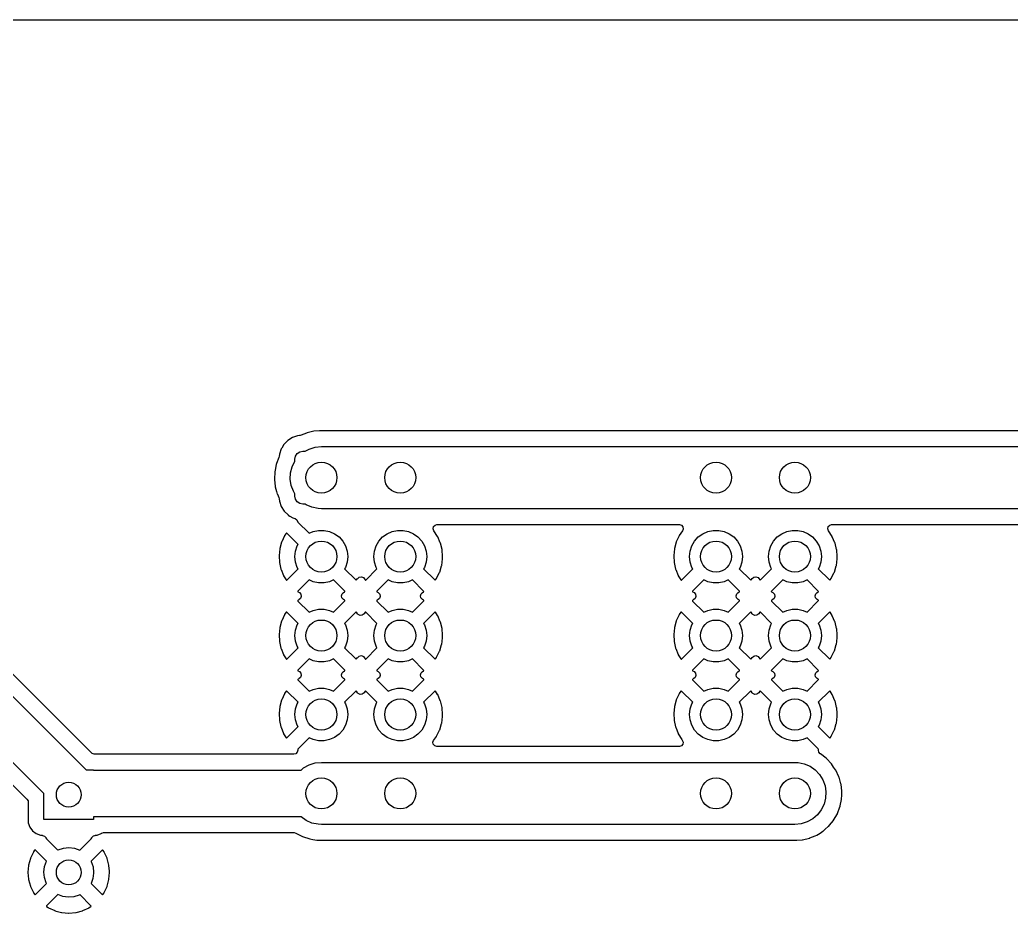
# Model space of a CAD drawing. Extents: x 80 to 223, y -132 to -72.
# Drawn here: x 158.95 to 190.85, y -100.63 to -71.88 of the extents above; entities that cross this region are included whole.
import ezdxf

# ---------------------------------------------------------------- set-up
doc = ezdxf.new("R2010")
doc.units = 0
doc.layers.add('BLACK', color=7, linetype='CONTINUOUS')

msp = doc.modelspace()

# ---------------------------------------------------------------- linework, layer by layer
at = {"layer": 'BLACK', "linetype": 'CONTINUOUS'}
for p, q in [((84.8776, -71.8825), (218.137, -71.8825)), ((168.178, -85.178), (168.174, -85.1799)), ((168.195, -85.1737), (168.178, -85.178)), ((168.409, -85.1213), (168.195, -85.1737)), ((168.414, -85.1201), (168.409, -85.1213)), ((168.409, -85.1213), (168.409, -85.1213)), ((168.419, -85.1197), (168.414, -85.1201)), ((168.592, -85.1057), (168.419, -85.1197)), ((168.419, -85.1197), (168.419, -85.1197)), ((168.595, -85.1055), (168.592, -85.1057)), ((168.592, -85.1057), (168.592, -85.1057)), ((209.404, -85.1055), (168.595, -85.1055)), ((167.582, -85.4155), (167.457, -85.5407)), ((167.732, -85.3224), (167.582, -85.4155)), ((167.797, -85.3009), (167.732, -85.3224)), ((167.893, -85.2687), (167.797, -85.3009)), ((167.9, -85.2665), (167.893, -85.2687)), ((167.893, -85.2687), (167.893, -85.2687)), ((167.948, -85.2614), (167.9, -85.2665)), ((167.974, -85.2588), (167.948, -85.2614)), ((168.01, -85.2495), (167.974, -85.2588)), ((168.174, -85.1799), (168.01, -85.2495)), ((168.174, -85.1799), (168.174, -85.1799)), ((167.364, -85.6913), (167.308, -85.8591)), ((167.382, -85.662), (167.364, -85.6913)), ((167.453, -85.5469), (167.382, -85.662)), ((167.457, -85.5407), (167.453, -85.5469)), ((167.453, -85.5469), (167.453, -85.5469)), ((167.879, -85.8372), (167.96, -85.783)), ((167.96, -85.783), (168.056, -85.764)), ((168.056, -85.764), (168.137, -85.764)), ((168.137, -85.764), (168.262, -85.6949)), ((168.262, -85.6949), (168.455, -85.6344)), ((168.455, -85.6344), (168.656, -85.614)), ((168.656, -85.614), (209.296, -85.614)), ((167.289, -85.9648), (167.213, -86.1629)), ((167.291, -85.9601), (167.289, -85.9648)), ((167.289, -85.9648), (167.289, -85.9648)), ((167.302, -85.9217), (167.291, -85.96)), ((167.291, -85.96), (167.291, -85.9601)), ((167.308, -85.866), (167.302, -85.9217)), ((167.308, -85.8591), (167.308, -85.866)), ((167.308, -85.866), (167.308, -85.866)), ((167.719, -86.2654), (167.806, -86.088)), ((167.806, -86.014), (167.825, -85.9183)), ((167.806, -86.088), (167.806, -86.014)), ((167.825, -85.9183), (167.879, -85.8372)), ((167.155, -86.4243), (167.144, -86.6668)), ((167.165, -86.3762), (167.155, -86.4243)), ((167.203, -86.1917), (167.165, -86.3762)), ((167.204, -86.1867), (167.203, -86.1917)), ((167.203, -86.1917), (167.203, -86.1917)), ((167.213, -86.1629), (167.204, -86.1867)), ((167.668, -86.461), (167.719, -86.2654)), ((167.144, -86.6668), (167.144, -86.6718)), ((167.144, -86.6718), (167.17, -86.8947)), ((167.144, -86.6718), (167.144, -86.6718)), ((167.657, -86.6628), (167.668, -86.461)), ((167.687, -86.8627), (167.657, -86.6628)), ((167.17, -86.8947), (167.171, -86.908)), ((167.171, -86.908), (167.173, -86.9128)), ((167.173, -86.9128), (167.173, -86.9128)), ((167.173, -86.9128), (167.213, -87.0544)), ((167.213, -87.0544), (167.238, -87.1415)), ((167.757, -87.0524), (167.687, -86.8627)), ((167.806, -87.1311), (167.757, -87.0524)), ((167.238, -87.1415), (167.24, -87.1461)), ((167.24, -87.1461), (167.24, -87.1461)), ((167.24, -87.1461), (167.289, -87.2526)), ((167.289, -87.2526), (167.3, -87.2929)), ((167.3, -87.2929), (167.308, -87.3702)), ((167.308, -87.3702), (167.364, -87.5379)), ((167.806, -87.214), (167.806, -87.1311)), ((167.825, -87.3097), (167.806, -87.214)), ((167.879, -87.3908), (167.825, -87.3097)), ((167.96, -87.445), (167.879, -87.3908)), ((167.364, -87.5379), (167.458, -87.6883)), ((167.458, -87.6883), (167.583, -87.8133)), ((168.056, -87.464), (167.96, -87.445)), ((168.135, -87.464), (168.056, -87.464)), ((168.168, -87.4869), (168.135, -87.464)), ((168.354, -87.5672), (168.168, -87.4869)), ((168.551, -87.6085), (168.354, -87.5672)), ((168.656, -87.614), (168.551, -87.6085)), ((209.296, -87.614), (168.656, -87.614)), ((167.583, -87.8133), (167.589, -87.8171)), ((167.589, -87.8171), (167.589, -87.8171)), ((167.589, -87.8171), (167.646, -87.8525)), ((167.646, -87.8525), (167.733, -87.9061)), ((167.733, -87.9061), (167.804, -87.9296)), ((167.804, -87.9296), (167.808, -87.931)), ((167.808, -87.931), (167.867, -87.9714)), ((167.867, -87.9714), (167.877, -87.9972)), ((167.877, -87.9972), (167.879, -87.9965)), ((167.879, -87.9965), (167.904, -88.0428)), ((167.904, -88.0428), (168.264, -88.4031)), ((168.264, -88.4031), (168.393, -88.3456)), ((168.393, -88.3456), (168.567, -88.3087)), ((168.567, -88.3087), (168.745, -88.3087)), ((168.745, -88.3087), (168.919, -88.3456)), ((168.919, -88.3456), (169.081, -88.4179)), ((170.771, -88.4179), (170.933, -88.3456)), ((170.933, -88.3456), (171.107, -88.3087)), ((171.107, -88.3087), (171.285, -88.3087)), ((171.285, -88.3087), (171.459, -88.3456)), ((171.459, -88.3456), (171.621, -88.4179)), ((172.252, -88.2592), (172.266, -88.1896)), ((172.276, -88.3223), (172.252, -88.2592)), ((172.266, -88.1896), (172.315, -88.1387)), ((172.276, -88.3226), (172.276, -88.3223)), ((172.277, -88.3246), (172.276, -88.3226)), ((172.277, -88.3254), (172.277, -88.3246)), ((172.278, -88.3269), (172.277, -88.3254)), ((172.394, -88.5057), (172.278, -88.3269)), ((172.315, -88.1387), (172.377, -88.1225)), ((172.377, -88.1225), (180.177, -88.1225)), ((180.281, -88.3195), (180.174, -88.4766)), ((180.177, -88.1225), (180.245, -88.1425)), ((180.245, -88.1425), (180.292, -88.1962)), ((180.302, -88.2664), (180.281, -88.3195)), ((180.292, -88.1962), (180.302, -88.2664)), ((180.931, -88.4179), (181.093, -88.3456)), ((181.093, -88.3456), (181.267, -88.3087)), ((181.267, -88.3087), (181.445, -88.3087)), ((181.445, -88.3087), (181.619, -88.3456)), ((181.619, -88.3456), (181.781, -88.4179)), ((183.471, -88.4179), (183.633, -88.3456)), ((183.633, -88.3456), (183.807, -88.3087)), ((183.807, -88.3087), (183.985, -88.3087)), ((183.985, -88.3087), (184.159, -88.3456)), ((184.159, -88.3456), (184.321, -88.4179)), ((184.952, -88.2592), (184.966, -88.1896)), ((184.976, -88.3223), (184.952, -88.2592)), ((184.966, -88.1896), (185.015, -88.1387)), ((184.976, -88.3226), (184.976, -88.3223)), ((184.977, -88.3246), (184.976, -88.3226)), ((184.977, -88.3254), (184.977, -88.3246)), ((184.978, -88.3269), (184.977, -88.3254)), ((185.094, -88.5057), (184.978, -88.3269)), ((185.015, -88.1387), (185.077, -88.1225)), ((185.077, -88.1225), (192.877, -88.1225)), ((167.379, -88.6788), (167.376, -88.6885)), ((167.469, -88.4856), (167.379, -88.6788)), ((167.474, -88.4767), (167.469, -88.4856)), ((167.522, -88.4064), (167.474, -88.4767)), ((167.534, -88.3968), (167.522, -88.4064)), ((167.546, -88.4031), (167.534, -88.3968)), ((167.906, -88.7629), (167.546, -88.4031)), ((169.081, -88.4179), (169.225, -88.5223)), ((169.225, -88.5223), (169.344, -88.6544)), ((169.344, -88.6544), (169.433, -88.8083)), ((170.419, -88.8083), (170.508, -88.6544)), ((170.508, -88.6544), (170.627, -88.5223)), ((170.627, -88.5223), (170.771, -88.4179)), ((171.621, -88.4179), (171.765, -88.5223)), ((171.765, -88.5223), (171.884, -88.6544)), ((171.884, -88.6544), (171.973, -88.8083)), ((172.399, -88.5148), (172.394, -88.5057)), ((172.484, -88.7101), (172.399, -88.5148)), ((180.079, -88.6788), (180.076, -88.6885)), ((180.169, -88.4856), (180.079, -88.6788)), ((180.174, -88.4766), (180.169, -88.4856)), ((180.579, -88.8083), (180.668, -88.6544)), ((180.668, -88.6544), (180.787, -88.5223)), ((180.787, -88.5223), (180.931, -88.4179)), ((181.781, -88.4179), (181.925, -88.5223)), ((181.925, -88.5223), (182.044, -88.6544)), ((182.044, -88.6544), (182.133, -88.8083)), ((183.119, -88.8083), (183.208, -88.6544)), ((183.208, -88.6544), (183.327, -88.5223)), ((183.327, -88.5223), (183.471, -88.4179)), ((184.321, -88.4179), (184.465, -88.5223)), ((184.465, -88.5223), (184.584, -88.6544)), ((184.584, -88.6544), (184.673, -88.8083)), ((185.099, -88.5148), (185.094, -88.5057)), ((185.184, -88.7101), (185.099, -88.5148)), ((167.317, -88.9038), (167.294, -89.1156)), ((167.319, -88.8937), (167.317, -88.9038)), ((167.376, -88.6885), (167.319, -88.8937)), ((167.806, -89.154), (167.825, -88.9773)), ((167.825, -88.9773), (167.879, -88.8083)), ((167.879, -88.8083), (167.906, -88.7629)), ((169.433, -88.8083), (169.487, -88.9773)), ((169.487, -88.9773), (169.506, -89.154)), ((170.346, -89.154), (170.365, -88.9773)), ((170.365, -88.9773), (170.419, -88.8083)), ((171.973, -88.8083), (172.027, -88.9773)), ((172.027, -88.9773), (172.046, -89.154)), ((172.487, -88.7199), (172.484, -88.7101)), ((172.539, -88.9264), (172.487, -88.7199)), ((172.541, -88.9366), (172.539, -88.9264)), ((172.558, -89.1506), (172.541, -88.9366)), ((180.017, -88.9038), (179.994, -89.1156)), ((180.019, -88.8937), (180.017, -88.9038)), ((180.076, -88.6885), (180.019, -88.8937)), ((180.506, -89.154), (180.525, -88.9773)), ((180.525, -88.9773), (180.579, -88.8083)), ((182.133, -88.8083), (182.187, -88.9773)), ((182.187, -88.9773), (182.206, -89.154)), ((183.046, -89.154), (183.065, -88.9773)), ((183.065, -88.9773), (183.119, -88.8083)), ((184.673, -88.8083), (184.727, -88.9773)), ((184.727, -88.9773), (184.746, -89.154)), ((185.187, -88.7199), (185.184, -88.7101)), ((185.239, -88.9264), (185.187, -88.7199)), ((185.241, -88.9366), (185.239, -88.9264)), ((185.258, -89.1506), (185.241, -88.9366)), ((167.294, -89.1156), (167.294, -89.1259)), ((167.294, -89.1259), (167.306, -89.3385)), ((167.825, -89.3307), (167.806, -89.154)), ((169.506, -89.154), (169.487, -89.3307)), ((170.365, -89.3307), (170.346, -89.154)), ((172.046, -89.154), (172.027, -89.3307)), ((172.529, -89.4368), (172.557, -89.2239)), ((172.557, -89.2172), (172.559, -89.1574)), ((172.557, -89.2239), (172.557, -89.2172)), ((172.559, -89.1574), (172.558, -89.1506)), ((179.994, -89.1156), (179.994, -89.1259)), ((179.994, -89.1259), (180.006, -89.3385)), ((180.525, -89.3307), (180.506, -89.154)), ((182.206, -89.154), (182.187, -89.3307)), ((183.065, -89.3307), (183.046, -89.154)), ((184.746, -89.154), (184.727, -89.3307)), ((185.229, -89.4368), (185.257, -89.2239)), ((185.257, -89.2172), (185.259, -89.1574)), ((185.257, -89.2239), (185.257, -89.2172)), ((185.259, -89.1574), (185.258, -89.1506)), ((167.306, -89.3385), (167.308, -89.3487)), ((167.308, -89.3487), (167.355, -89.5564)), ((167.355, -89.5564), (167.358, -89.5663)), ((167.358, -89.5663), (167.438, -89.7636)), ((167.542, -89.9091), (167.906, -89.5451)), ((167.879, -89.4997), (167.825, -89.3307)), ((167.906, -89.5451), (167.879, -89.4997)), ((169.433, -89.4997), (169.406, -89.5451)), ((169.406, -89.5451), (169.766, -89.9053)), ((169.487, -89.3307), (169.433, -89.4997)), ((170.082, -89.9091), (170.446, -89.5451)), ((170.419, -89.4997), (170.365, -89.3307)), ((170.446, -89.5451), (170.419, -89.4997)), ((171.973, -89.4997), (171.946, -89.5451)), ((171.946, -89.5451), (172.306, -89.9053)), ((172.027, -89.3307), (171.973, -89.4997)), ((172.464, -89.6507), (172.526, -89.4469)), ((172.526, -89.4469), (172.529, -89.4368)), ((180.006, -89.3385), (180.008, -89.3487)), ((180.008, -89.3487), (180.055, -89.5564)), ((180.055, -89.5564), (180.058, -89.5663)), ((180.058, -89.5663), (180.138, -89.7636)), ((180.242, -89.9091), (180.606, -89.5451)), ((180.579, -89.4997), (180.525, -89.3307)), ((180.606, -89.5451), (180.579, -89.4997)), ((182.133, -89.4997), (182.106, -89.5451)), ((182.106, -89.5451), (182.466, -89.9053)), ((182.187, -89.3307), (182.133, -89.4997)), ((182.782, -89.9091), (183.146, -89.5451)), ((183.119, -89.4997), (183.065, -89.3307)), ((183.146, -89.5451), (183.119, -89.4997)), ((184.673, -89.4997), (184.646, -89.5451)), ((184.646, -89.5451), (185.006, -89.9053)), ((184.727, -89.3307), (184.673, -89.4997)), ((185.164, -89.6507), (185.226, -89.4469)), ((185.226, -89.4469), (185.229, -89.4368)), ((167.438, -89.7636), (167.442, -89.7728)), ((167.442, -89.7728), (167.522, -89.9034)), ((167.522, -89.9034), (167.533, -89.9129)), ((167.533, -89.9129), (167.542, -89.9091)), ((168.264, -89.9049), (167.903, -90.2665)), ((168.393, -89.9624), (168.264, -89.9049)), ((168.567, -89.9993), (168.393, -89.9624)), ((168.919, -89.9624), (168.745, -89.9993)), ((169.048, -89.9049), (168.919, -89.9624)), ((169.407, -90.2639), (169.048, -89.9049)), ((169.766, -89.9053), (169.778, -89.9118)), ((169.778, -89.9118), (169.79, -89.9029)), ((169.79, -89.9029), (169.824, -89.8558)), ((169.824, -89.8558), (169.825, -89.8566)), ((169.825, -89.8566), (169.873, -89.8129)), ((169.873, -89.8129), (169.943, -89.8007)), ((169.943, -89.8007), (170.008, -89.8282)), ((170.008, -89.8282), (170.036, -89.86)), ((170.036, -89.86), (170.062, -89.9034)), ((170.062, -89.9034), (170.073, -89.9129)), ((170.073, -89.9129), (170.082, -89.9091)), ((170.804, -89.9049), (170.443, -90.2665)), ((170.933, -89.9624), (170.804, -89.9049)), ((171.107, -89.9993), (170.933, -89.9624)), ((171.459, -89.9624), (171.285, -89.9993)), ((171.588, -89.9049), (171.459, -89.9624)), ((171.947, -90.2639), (171.588, -89.9049)), ((172.306, -89.9053), (172.318, -89.9118)), ((172.318, -89.9118), (172.33, -89.9029)), ((172.33, -89.9029), (172.361, -89.86)), ((172.361, -89.86), (172.366, -89.8512)), ((172.366, -89.8512), (172.461, -89.6603)), ((172.461, -89.6603), (172.464, -89.6507)), ((180.138, -89.7636), (180.142, -89.7728)), ((180.142, -89.7728), (180.222, -89.9034)), ((180.222, -89.9034), (180.233, -89.9129)), ((180.233, -89.9129), (180.242, -89.9091)), ((180.964, -89.9049), (180.603, -90.2665)), ((181.093, -89.9624), (180.964, -89.9049)), ((181.267, -89.9993), (181.093, -89.9624)), ((181.619, -89.9624), (181.445, -89.9993)), ((181.748, -89.9049), (181.619, -89.9624)), ((182.107, -90.2639), (181.748, -89.9049)), ((182.466, -89.9053), (182.478, -89.9118)), ((182.478, -89.9118), (182.49, -89.9029)), ((182.49, -89.9029), (182.524, -89.8558)), ((182.524, -89.8558), (182.525, -89.8566)), ((182.525, -89.8566), (182.573, -89.8129)), ((182.573, -89.8129), (182.643, -89.8007)), ((182.643, -89.8007), (182.708, -89.8282)), ((182.708, -89.8282), (182.736, -89.86)), ((182.736, -89.86), (182.762, -89.9034)), ((182.762, -89.9034), (182.773, -89.9129)), ((182.773, -89.9129), (182.782, -89.9091)), ((183.504, -89.9049), (183.143, -90.2665)), ((183.633, -89.9624), (183.504, -89.9049)), ((183.807, -89.9993), (183.633, -89.9624)), ((184.159, -89.9624), (183.985, -89.9993)), ((184.288, -89.9049), (184.159, -89.9624)), ((184.647, -90.2639), (184.288, -89.9049)), ((185.006, -89.9053), (185.018, -89.9118)), ((185.018, -89.9118), (185.03, -89.9029)), ((185.03, -89.9029), (185.061, -89.86)), ((185.061, -89.86), (185.066, -89.8512)), ((185.066, -89.8512), (185.161, -89.6603)), ((185.161, -89.6603), (185.164, -89.6507)), ((167.903, -90.2665), (167.896, -90.2789)), ((167.896, -90.2789), (167.901, -90.2859)), ((168.745, -89.9993), (168.567, -89.9993)), ((169.405, -90.2877), (169.412, -90.2789)), ((169.414, -90.277), (169.407, -90.2639)), ((169.412, -90.2789), (169.414, -90.277)), ((170.443, -90.2665), (170.436, -90.2789)), ((170.436, -90.2789), (170.441, -90.2859)), ((171.285, -89.9993), (171.107, -89.9993)), ((171.945, -90.2877), (171.952, -90.2789)), ((171.954, -90.277), (171.947, -90.2639)), ((171.952, -90.2789), (171.954, -90.277)), ((180.603, -90.2665), (180.596, -90.2789)), ((180.596, -90.2789), (180.601, -90.2859)), ((181.445, -89.9993), (181.267, -89.9993)), ((182.105, -90.2877), (182.112, -90.2789)), ((182.114, -90.277), (182.107, -90.2639)), ((182.112, -90.2789), (182.114, -90.277)), ((183.143, -90.2665), (183.136, -90.2789)), ((183.136, -90.2789), (183.141, -90.2859)), ((183.985, -89.9993), (183.807, -89.9993)), ((184.645, -90.2877), (184.652, -90.2789)), ((184.654, -90.277), (184.647, -90.2639)), ((184.652, -90.2789), (184.654, -90.277)), ((167.906, -90.5591), (167.897, -90.5704)), ((167.897, -90.5704), (167.904, -90.5828)), ((167.901, -90.2859), (167.948, -90.3135)), ((167.904, -90.5828), (168.264, -90.9431)), ((167.926, -90.544), (167.906, -90.5591)), ((167.934, -90.5385), (167.926, -90.544)), ((167.943, -90.5341), (167.934, -90.5385)), ((167.984, -90.5007), (167.943, -90.5341)), ((167.948, -90.3135), (167.997, -90.3651)), ((168.01, -90.4349), (167.984, -90.5007)), ((167.997, -90.3651), (168.01, -90.4349)), ((169.048, -90.9431), (169.409, -90.5814)), ((169.303, -90.416), (169.328, -90.3496)), ((169.318, -90.4854), (169.303, -90.416)), ((169.368, -90.5359), (169.318, -90.4854)), ((169.328, -90.3496), (169.356, -90.323)), ((169.356, -90.323), (169.405, -90.2877)), ((169.406, -90.5565), (169.368, -90.5359)), ((169.41, -90.5592), (169.406, -90.5565)), ((169.409, -90.5814), (169.416, -90.5685)), ((169.416, -90.5685), (169.41, -90.5592)), ((170.446, -90.5591), (170.437, -90.5704)), ((170.437, -90.5704), (170.444, -90.5828)), ((170.441, -90.2859), (170.488, -90.3135)), ((170.444, -90.5828), (170.804, -90.9431)), ((170.466, -90.544), (170.446, -90.5591)), ((170.474, -90.5385), (170.466, -90.544)), ((170.483, -90.5341), (170.474, -90.5385)), ((170.524, -90.5007), (170.483, -90.5341)), ((170.488, -90.3135), (170.537, -90.3651)), ((170.55, -90.4349), (170.524, -90.5007)), ((170.537, -90.3651), (170.55, -90.4349)), ((171.588, -90.9431), (171.949, -90.5814)), ((171.843, -90.416), (171.868, -90.3496)), ((171.858, -90.4854), (171.843, -90.416)), ((171.908, -90.5359), (171.858, -90.4854)), ((171.868, -90.3496), (171.896, -90.323)), ((171.896, -90.323), (171.945, -90.2877)), ((171.946, -90.5565), (171.908, -90.5359)), ((171.95, -90.5592), (171.946, -90.5565)), ((171.949, -90.5814), (171.956, -90.5685)), ((171.956, -90.5685), (171.95, -90.5592)), ((180.606, -90.5591), (180.597, -90.5704)), ((180.597, -90.5704), (180.604, -90.5828)), ((180.601, -90.2859), (180.648, -90.3135)), ((180.604, -90.5828), (180.964, -90.9431)), ((180.626, -90.544), (180.606, -90.5591)), ((180.634, -90.5385), (180.626, -90.544)), ((180.643, -90.5341), (180.634, -90.5385)), ((180.684, -90.5007), (180.643, -90.5341)), ((180.648, -90.3135), (180.697, -90.3651)), ((180.71, -90.4349), (180.684, -90.5007)), ((180.697, -90.3651), (180.71, -90.4349)), ((181.748, -90.9431), (182.109, -90.5814)), ((182.003, -90.416), (182.028, -90.3496)), ((182.018, -90.4854), (182.003, -90.416)), ((182.068, -90.5359), (182.018, -90.4854)), ((182.028, -90.3496), (182.056, -90.323)), ((182.056, -90.323), (182.105, -90.2877)), ((182.106, -90.5565), (182.068, -90.5359)), ((182.11, -90.5592), (182.106, -90.5565)), ((182.109, -90.5814), (182.116, -90.5685)), ((182.116, -90.5685), (182.11, -90.5592)), ((183.146, -90.5591), (183.137, -90.5704)), ((183.137, -90.5704), (183.144, -90.5828)), ((183.141, -90.2859), (183.188, -90.3135)), ((183.144, -90.5828), (183.504, -90.9431)), ((183.166, -90.544), (183.146, -90.5591)), ((183.174, -90.5385), (183.166, -90.544)), ((183.183, -90.5341), (183.174, -90.5385)), ((183.224, -90.5007), (183.183, -90.5341)), ((183.188, -90.3135), (183.237, -90.3651)), ((183.25, -90.4349), (183.224, -90.5007)), ((183.237, -90.3651), (183.25, -90.4349)), ((184.288, -90.9431), (184.649, -90.5814)), ((184.543, -90.416), (184.568, -90.3496)), ((184.558, -90.4854), (184.543, -90.416)), ((184.608, -90.5359), (184.558, -90.4854)), ((184.568, -90.3496), (184.596, -90.323)), ((184.596, -90.323), (184.645, -90.2877)), ((184.646, -90.5565), (184.608, -90.5359)), ((184.65, -90.5592), (184.646, -90.5565)), ((184.649, -90.5814), (184.656, -90.5685)), ((184.656, -90.5685), (184.65, -90.5592)), ((168.264, -90.9431), (168.393, -90.8856)), ((168.393, -90.8856), (168.567, -90.8487)), ((168.567, -90.8487), (168.745, -90.8487)), ((168.745, -90.8487), (168.919, -90.8856)), ((168.919, -90.8856), (169.048, -90.9431)), ((170.804, -90.9431), (170.933, -90.8856)), ((170.933, -90.8856), (171.107, -90.8487)), ((171.107, -90.8487), (171.285, -90.8487)), ((171.285, -90.8487), (171.459, -90.8856)), ((171.459, -90.8856), (171.588, -90.9431)), ((180.964, -90.9431), (181.093, -90.8856)), ((181.093, -90.8856), (181.267, -90.8487)), ((181.267, -90.8487), (181.445, -90.8487)), ((181.445, -90.8487), (181.619, -90.8856)), ((181.619, -90.8856), (181.748, -90.9431)), ((183.504, -90.9431), (183.633, -90.8856)), ((183.633, -90.8856), (183.807, -90.8487)), ((183.807, -90.8487), (183.985, -90.8487)), ((183.985, -90.8487), (184.159, -90.8856)), ((184.159, -90.8856), (184.288, -90.9431)), ((167.376, -91.2285), (167.319, -91.4337)), ((167.379, -91.2188), (167.376, -91.2285)), ((167.469, -91.0256), (167.379, -91.2188)), ((167.474, -91.0167), (167.469, -91.0256)), ((167.522, -90.9464), (167.474, -91.0167)), ((167.534, -90.9368), (167.522, -90.9464)), ((167.546, -90.9431), (167.534, -90.9368)), ((167.906, -91.3029), (167.546, -90.9431)), ((169.769, -90.9404), (169.406, -91.3029)), ((169.778, -90.936), (169.769, -90.9404)), ((169.789, -90.9452), (169.778, -90.936)), ((169.819, -90.992), (169.789, -90.9452)), ((169.84, -91.0164), (169.819, -90.992)), ((169.904, -91.0477), (169.84, -91.0164)), ((169.974, -91.0395), (169.904, -91.0477)), ((170.029, -90.9945), (169.974, -91.0395)), ((170.062, -90.9464), (170.029, -90.9945)), ((170.074, -90.9368), (170.062, -90.9464)), ((170.086, -90.9431), (170.074, -90.9368)), ((170.446, -91.3029), (170.086, -90.9431)), ((172.309, -90.9404), (171.946, -91.3029)), ((172.318, -90.936), (172.309, -90.9404)), ((172.329, -90.9452), (172.318, -90.936)), ((172.394, -91.0457), (172.329, -90.9452)), ((172.399, -91.0548), (172.394, -91.0457)), ((172.484, -91.2501), (172.399, -91.0548)), ((180.076, -91.2285), (180.019, -91.4337)), ((180.079, -91.2188), (180.076, -91.2285)), ((180.169, -91.0256), (180.079, -91.2188)), ((180.174, -91.0167), (180.169, -91.0256)), ((180.222, -90.9464), (180.174, -91.0167)), ((180.234, -90.9368), (180.222, -90.9464)), ((180.246, -90.9431), (180.234, -90.9368)), ((180.606, -91.3029), (180.246, -90.9431)), ((182.469, -90.9404), (182.106, -91.3029)), ((182.478, -90.936), (182.469, -90.9404)), ((182.489, -90.9452), (182.478, -90.936)), ((182.519, -90.992), (182.489, -90.9452)), ((182.54, -91.0164), (182.519, -90.992)), ((182.604, -91.0477), (182.54, -91.0164)), ((182.674, -91.0395), (182.604, -91.0477)), ((182.729, -90.9945), (182.674, -91.0395)), ((182.762, -90.9464), (182.729, -90.9945)), ((182.774, -90.9368), (182.762, -90.9464)), ((182.786, -90.9431), (182.774, -90.9368)), ((183.146, -91.3029), (182.786, -90.9431)), ((185.009, -90.9404), (184.646, -91.3029)), ((185.018, -90.936), (185.009, -90.9404)), ((185.029, -90.9452), (185.018, -90.936)), ((185.094, -91.0457), (185.029, -90.9452)), ((185.099, -91.0548), (185.094, -91.0457)), ((185.184, -91.2501), (185.099, -91.0548)), ((167.317, -91.4438), (167.294, -91.6556)), ((167.319, -91.4337), (167.317, -91.4438)), ((167.806, -91.694), (167.825, -91.5173)), ((167.825, -91.5173), (167.879, -91.3483)), ((167.879, -91.3483), (167.906, -91.3029)), ((169.406, -91.3029), (169.433, -91.3483)), ((169.433, -91.3483), (169.487, -91.5173)), ((169.487, -91.5173), (169.506, -91.694)), ((170.346, -91.694), (170.365, -91.5173)), ((170.365, -91.5173), (170.419, -91.3483)), ((170.419, -91.3483), (170.446, -91.3029)), ((171.946, -91.3029), (171.973, -91.3483)), ((171.973, -91.3483), (172.027, -91.5173)), ((172.027, -91.5173), (172.046, -91.694)), ((172.487, -91.2599), (172.484, -91.2501)), ((172.539, -91.4664), (172.487, -91.2599)), ((172.541, -91.4766), (172.539, -91.4664)), ((172.556, -91.6659), (172.541, -91.4766)), ((180.017, -91.4438), (179.994, -91.6556)), ((180.019, -91.4337), (180.017, -91.4438)), ((180.506, -91.694), (180.525, -91.5173)), ((180.525, -91.5173), (180.579, -91.3483)), ((180.579, -91.3483), (180.606, -91.3029)), ((182.106, -91.3029), (182.133, -91.3483)), ((182.133, -91.3483), (182.187, -91.5173)), ((182.187, -91.5173), (182.206, -91.694)), ((183.046, -91.694), (183.065, -91.5173)), ((183.065, -91.5173), (183.119, -91.3483)), ((183.119, -91.3483), (183.146, -91.3029)), ((184.646, -91.3029), (184.673, -91.3483)), ((184.673, -91.3483), (184.727, -91.5173)), ((184.727, -91.5173), (184.746, -91.694)), ((185.187, -91.2599), (185.184, -91.2501)), ((185.239, -91.4664), (185.187, -91.2599)), ((185.241, -91.4766), (185.239, -91.4664)), ((185.256, -91.6659), (185.241, -91.4766)), ((159.994, -94.2059), (157.487, -91.6992)), ((167.294, -91.6556), (167.294, -91.6659)), ((167.294, -91.6659), (167.306, -91.8785)), ((167.825, -91.8707), (167.806, -91.694)), ((167.879, -92.0397), (167.825, -91.8707)), ((169.487, -91.8707), (169.433, -92.0397)), ((169.506, -91.694), (169.487, -91.8707)), ((170.365, -91.8707), (170.346, -91.694)), ((170.419, -92.0397), (170.365, -91.8707)), ((172.027, -91.8707), (171.973, -92.0397)), ((172.046, -91.694), (172.027, -91.8707)), ((172.529, -91.9768), (172.557, -91.7639)), ((172.558, -91.6906), (172.556, -91.6659)), ((172.557, -91.7572), (172.559, -91.6974)), ((172.557, -91.7639), (172.557, -91.7572)), ((172.559, -91.6974), (172.558, -91.6906)), ((179.994, -91.6556), (179.994, -91.6659)), ((179.994, -91.6659), (180.006, -91.8785)), ((180.525, -91.8707), (180.506, -91.694)), ((180.579, -92.0397), (180.525, -91.8707)), ((182.187, -91.8707), (182.133, -92.0397)), ((182.206, -91.694), (182.187, -91.8707)), ((183.065, -91.8707), (183.046, -91.694)), ((183.119, -92.0397), (183.065, -91.8707)), ((184.727, -91.8707), (184.673, -92.0397)), ((184.746, -91.694), (184.727, -91.8707)), ((185.229, -91.9768), (185.257, -91.7639)), ((185.258, -91.6906), (185.256, -91.6659)), ((185.257, -91.7572), (185.259, -91.6974)), ((185.257, -91.7639), (185.257, -91.7572)), ((185.259, -91.6974), (185.258, -91.6906)), ((157.063, -91.9942), (161.083, -96.014)), ((167.306, -91.8785), (167.308, -91.8887)), ((167.308, -91.8887), (167.355, -92.0964)), ((167.355, -92.0964), (167.358, -92.1063)), ((167.358, -92.1063), (167.438, -92.3036)), ((167.542, -92.4491), (167.906, -92.0851)), ((167.906, -92.0851), (167.879, -92.0397)), ((169.433, -92.0397), (169.406, -92.0851)), ((169.406, -92.0851), (169.766, -92.4453)), ((170.082, -92.4491), (170.446, -92.0851)), ((170.446, -92.0851), (170.419, -92.0397)), ((171.973, -92.0397), (171.946, -92.0851)), ((171.946, -92.0851), (172.306, -92.4453)), ((172.461, -92.2003), (172.464, -92.1907)), ((172.464, -92.1907), (172.526, -91.9869)), ((172.526, -91.9869), (172.529, -91.9768)), ((180.006, -91.8785), (180.008, -91.8887)), ((180.008, -91.8887), (180.055, -92.0964)), ((180.055, -92.0964), (180.058, -92.1063)), ((180.058, -92.1063), (180.138, -92.3036)), ((180.242, -92.4491), (180.606, -92.0851)), ((180.606, -92.0851), (180.579, -92.0397)), ((182.133, -92.0397), (182.106, -92.0851)), ((182.106, -92.0851), (182.466, -92.4453)), ((182.782, -92.4491), (183.146, -92.0851)), ((183.146, -92.0851), (183.119, -92.0397)), ((184.673, -92.0397), (184.646, -92.0851)), ((184.646, -92.0851), (185.006, -92.4453)), ((185.161, -92.2003), (185.164, -92.1907)), ((185.164, -92.1907), (185.226, -91.9869)), ((185.226, -91.9869), (185.229, -91.9768)), ((167.438, -92.3036), (167.442, -92.3128)), ((167.442, -92.3128), (167.522, -92.4434)), ((167.522, -92.4434), (167.533, -92.4529)), ((167.533, -92.4529), (167.542, -92.4491)), ((168.264, -92.4449), (167.903, -92.8065)), ((168.393, -92.5024), (168.264, -92.4449)), ((168.567, -92.5393), (168.393, -92.5024)), ((168.919, -92.5024), (168.745, -92.5393)), ((169.048, -92.4449), (168.919, -92.5024)), ((169.407, -92.8039), (169.048, -92.4449)), ((169.766, -92.4453), (169.778, -92.4518)), ((169.778, -92.4518), (169.79, -92.4429)), ((169.79, -92.4429), (169.824, -92.3958)), ((169.824, -92.3958), (169.825, -92.3966)), ((169.825, -92.3966), (169.873, -92.3529)), ((169.873, -92.3529), (169.943, -92.3407)), ((169.943, -92.3407), (170.008, -92.3682)), ((170.008, -92.3682), (170.036, -92.4)), ((170.036, -92.4), (170.062, -92.4434)), ((170.062, -92.4434), (170.073, -92.4529)), ((170.073, -92.4529), (170.082, -92.4491)), ((170.804, -92.4449), (170.443, -92.8065)), ((170.933, -92.5024), (170.804, -92.4449)), ((171.107, -92.5393), (170.933, -92.5024)), ((171.459, -92.5024), (171.285, -92.5393)), ((171.588, -92.4449), (171.459, -92.5024)), ((171.947, -92.8039), (171.588, -92.4449)), ((172.306, -92.4453), (172.318, -92.4518)), ((172.318, -92.4518), (172.33, -92.4429)), ((172.33, -92.4429), (172.361, -92.4)), ((172.361, -92.4), (172.366, -92.3912)), ((172.366, -92.3912), (172.461, -92.2003)), ((180.138, -92.3036), (180.142, -92.3128)), ((180.142, -92.3128), (180.222, -92.4434)), ((180.222, -92.4434), (180.233, -92.4529)), ((180.233, -92.4529), (180.242, -92.4491)), ((180.964, -92.4449), (180.603, -92.8065)), ((181.093, -92.5024), (180.964, -92.4449)), ((181.267, -92.5393), (181.093, -92.5024)), ((181.619, -92.5024), (181.445, -92.5393)), ((181.748, -92.4449), (181.619, -92.5024)), ((182.107, -92.8039), (181.748, -92.4449)), ((182.466, -92.4453), (182.478, -92.4518)), ((182.478, -92.4518), (182.49, -92.4429)), ((182.49, -92.4429), (182.524, -92.3958)), ((182.524, -92.3958), (182.525, -92.3966)), ((182.525, -92.3966), (182.573, -92.3529)), ((182.573, -92.3529), (182.643, -92.3407)), ((182.643, -92.3407), (182.708, -92.3682)), ((182.708, -92.3682), (182.736, -92.4)), ((182.736, -92.4), (182.762, -92.4434)), ((182.762, -92.4434), (182.773, -92.4529)), ((182.773, -92.4529), (182.782, -92.4491)), ((183.504, -92.4449), (183.143, -92.8065)), ((183.633, -92.5024), (183.504, -92.4449)), ((183.807, -92.5393), (183.633, -92.5024)), ((184.159, -92.5024), (183.985, -92.5393)), ((184.288, -92.4449), (184.159, -92.5024)), ((184.647, -92.8039), (184.288, -92.4449)), ((185.006, -92.4453), (185.018, -92.4518)), ((185.018, -92.4518), (185.03, -92.4429)), ((185.03, -92.4429), (185.061, -92.4)), ((185.061, -92.4), (185.066, -92.3912)), ((185.066, -92.3912), (185.161, -92.2003)), ((167.903, -92.8065), (167.896, -92.8189)), ((167.896, -92.8189), (167.901, -92.8259)), ((167.901, -92.8259), (167.948, -92.8535)), ((168.745, -92.5393), (168.567, -92.5393)), ((169.356, -92.863), (169.405, -92.8277)), ((169.405, -92.8277), (169.412, -92.8189)), ((169.414, -92.817), (169.407, -92.8039)), ((169.412, -92.8189), (169.414, -92.817)), ((170.443, -92.8065), (170.436, -92.8189)), ((170.436, -92.8189), (170.441, -92.8259)), ((170.441, -92.8259), (170.488, -92.8535)), ((171.285, -92.5393), (171.107, -92.5393)), ((171.896, -92.863), (171.945, -92.8277)), ((171.945, -92.8277), (171.952, -92.8189)), ((171.954, -92.817), (171.947, -92.8039)), ((171.952, -92.8189), (171.954, -92.817)), ((180.603, -92.8065), (180.596, -92.8189)), ((180.596, -92.8189), (180.601, -92.8259)), ((180.601, -92.8259), (180.648, -92.8535)), ((181.445, -92.5393), (181.267, -92.5393)), ((182.056, -92.863), (182.105, -92.8277)), ((182.105, -92.8277), (182.112, -92.8189)), ((182.114, -92.817), (182.107, -92.8039)), ((182.112, -92.8189), (182.114, -92.817)), ((183.143, -92.8065), (183.136, -92.8189)), ((183.136, -92.8189), (183.141, -92.8259)), ((183.141, -92.8259), (183.188, -92.8535)), ((183.985, -92.5393), (183.807, -92.5393)), ((184.596, -92.863), (184.645, -92.8277)), ((184.645, -92.8277), (184.652, -92.8189)), ((184.654, -92.817), (184.647, -92.8039)), ((184.652, -92.8189), (184.654, -92.817)), ((167.906, -93.0991), (167.897, -93.1104)), ((167.897, -93.1104), (167.904, -93.1228)), ((167.904, -93.1228), (168.264, -93.4831)), ((167.926, -93.084), (167.906, -93.0991)), ((167.934, -93.0785), (167.926, -93.084)), ((167.943, -93.0741), (167.934, -93.0785)), ((167.984, -93.0407), (167.943, -93.0741)), ((167.948, -92.8535), (167.997, -92.9051)), ((168.01, -92.9749), (167.984, -93.0407)), ((167.997, -92.9051), (168.01, -92.9749)), ((169.048, -93.4831), (169.409, -93.1214)), ((169.303, -92.956), (169.328, -92.8896)), ((169.318, -93.0254), (169.303, -92.956)), ((169.368, -93.0759), (169.318, -93.0254)), ((169.328, -92.8896), (169.356, -92.863)), ((169.406, -93.0965), (169.368, -93.0759)), ((169.41, -93.0992), (169.406, -93.0965)), ((169.409, -93.1214), (169.416, -93.1085)), ((169.416, -93.1085), (169.41, -93.0992)), ((170.446, -93.0991), (170.437, -93.1104)), ((170.437, -93.1104), (170.444, -93.1228)), ((170.444, -93.1228), (170.804, -93.4831)), ((170.466, -93.084), (170.446, -93.0991)), ((170.474, -93.0785), (170.466, -93.084)), ((170.483, -93.0741), (170.474, -93.0785)), ((170.524, -93.0407), (170.483, -93.0741)), ((170.488, -92.8535), (170.537, -92.9051)), ((170.55, -92.9749), (170.524, -93.0407)), ((170.537, -92.9051), (170.55, -92.9749)), ((171.588, -93.4831), (171.949, -93.1214)), ((171.843, -92.956), (171.868, -92.8896)), ((171.858, -93.0254), (171.843, -92.956)), ((171.908, -93.0759), (171.858, -93.0254)), ((171.868, -92.8896), (171.896, -92.863)), ((171.946, -93.0965), (171.908, -93.0759)), ((171.95, -93.0992), (171.946, -93.0965)), ((171.949, -93.1214), (171.956, -93.1085)), ((171.956, -93.1085), (171.95, -93.0992)), ((180.606, -93.0991), (180.597, -93.1104)), ((180.597, -93.1104), (180.604, -93.1228)), ((180.604, -93.1228), (180.964, -93.4831)), ((180.626, -93.084), (180.606, -93.0991)), ((180.634, -93.0785), (180.626, -93.084)), ((180.643, -93.0741), (180.634, -93.0785)), ((180.684, -93.0407), (180.643, -93.0741)), ((180.648, -92.8535), (180.697, -92.9051)), ((180.71, -92.9749), (180.684, -93.0407)), ((180.697, -92.9051), (180.71, -92.9749)), ((181.748, -93.4831), (182.109, -93.1214)), ((182.003, -92.956), (182.028, -92.8896)), ((182.018, -93.0254), (182.003, -92.956)), ((182.068, -93.0759), (182.018, -93.0254)), ((182.028, -92.8896), (182.056, -92.863)), ((182.106, -93.0965), (182.068, -93.0759)), ((182.11, -93.0992), (182.106, -93.0965)), ((182.109, -93.1214), (182.116, -93.1085)), ((182.116, -93.1085), (182.11, -93.0992)), ((183.146, -93.0991), (183.137, -93.1104)), ((183.137, -93.1104), (183.144, -93.1228)), ((183.144, -93.1228), (183.504, -93.4831)), ((183.166, -93.084), (183.146, -93.0991)), ((183.174, -93.0785), (183.166, -93.084)), ((183.183, -93.0741), (183.174, -93.0785)), ((183.224, -93.0407), (183.183, -93.0741)), ((183.188, -92.8535), (183.237, -92.9051)), ((183.25, -92.9749), (183.224, -93.0407)), ((183.237, -92.9051), (183.25, -92.9749)), ((184.288, -93.4831), (184.649, -93.1214)), ((184.543, -92.956), (184.568, -92.8896)), ((184.558, -93.0254), (184.543, -92.956)), ((184.608, -93.0759), (184.558, -93.0254)), ((184.568, -92.8896), (184.596, -92.863)), ((184.646, -93.0965), (184.608, -93.0759)), ((184.65, -93.0992), (184.646, -93.0965)), ((184.649, -93.1214), (184.656, -93.1085)), ((184.656, -93.1085), (184.65, -93.0992)), ((159.728, -96.7807), (156.222, -93.2745)), ((168.264, -93.4831), (168.393, -93.4256)), ((168.393, -93.4256), (168.567, -93.3887)), ((168.567, -93.3887), (168.745, -93.3887)), ((168.745, -93.3887), (168.919, -93.4256)), ((168.919, -93.4256), (169.048, -93.4831)), ((170.804, -93.4831), (170.933, -93.4256)), ((170.933, -93.4256), (171.107, -93.3887)), ((171.107, -93.3887), (171.285, -93.3887)), ((171.285, -93.3887), (171.459, -93.4256)), ((171.459, -93.4256), (171.588, -93.4831)), ((180.964, -93.4831), (181.093, -93.4256)), ((181.093, -93.4256), (181.267, -93.3887)), ((181.267, -93.3887), (181.445, -93.3887)), ((181.445, -93.3887), (181.619, -93.4256)), ((181.619, -93.4256), (181.748, -93.4831)), ((183.504, -93.4831), (183.633, -93.4256)), ((183.633, -93.4256), (183.807, -93.3887)), ((183.807, -93.3887), (183.985, -93.3887)), ((183.985, -93.3887), (184.159, -93.4256)), ((184.159, -93.4256), (184.288, -93.4831)), ((167.376, -93.7685), (167.319, -93.9737)), ((167.379, -93.7588), (167.376, -93.7685)), ((167.469, -93.5656), (167.379, -93.7588)), ((167.474, -93.5567), (167.469, -93.5656)), ((167.522, -93.4864), (167.474, -93.5567)), ((167.534, -93.4768), (167.522, -93.4864)), ((167.546, -93.4831), (167.534, -93.4768)), ((167.906, -93.8429), (167.546, -93.4831)), ((169.769, -93.4804), (169.406, -93.8429)), ((169.778, -93.476), (169.769, -93.4804)), ((169.789, -93.4852), (169.778, -93.476)), ((169.819, -93.532), (169.789, -93.4852)), ((169.84, -93.5564), (169.819, -93.532)), ((169.904, -93.5877), (169.84, -93.5564)), ((169.974, -93.5795), (169.904, -93.5877)), ((170.029, -93.5345), (169.974, -93.5795)), ((170.062, -93.4864), (170.029, -93.5345)), ((170.074, -93.4768), (170.062, -93.4864)), ((170.086, -93.4831), (170.074, -93.4768)), ((170.446, -93.8429), (170.086, -93.4831)), ((172.309, -93.4804), (171.946, -93.8429)), ((172.318, -93.476), (172.309, -93.4804)), ((172.329, -93.4852), (172.318, -93.476)), ((172.394, -93.5857), (172.329, -93.4852)), ((172.399, -93.5948), (172.394, -93.5857)), ((172.484, -93.7901), (172.399, -93.5948)), ((172.487, -93.7999), (172.484, -93.7901)), ((180.076, -93.7685), (180.019, -93.9737)), ((180.079, -93.7588), (180.076, -93.7685)), ((180.169, -93.5656), (180.079, -93.7588)), ((180.174, -93.5567), (180.169, -93.5656)), ((180.222, -93.4864), (180.174, -93.5567)), ((180.234, -93.4768), (180.222, -93.4864)), ((180.246, -93.4831), (180.234, -93.4768)), ((180.606, -93.8429), (180.246, -93.4831)), ((182.469, -93.4804), (182.106, -93.8429)), ((182.478, -93.476), (182.469, -93.4804)), ((182.489, -93.4852), (182.478, -93.476)), ((182.519, -93.532), (182.489, -93.4852)), ((182.54, -93.5564), (182.519, -93.532)), ((182.604, -93.5877), (182.54, -93.5564)), ((182.674, -93.5795), (182.604, -93.5877)), ((182.729, -93.5345), (182.674, -93.5795)), ((182.762, -93.4864), (182.729, -93.5345)), ((182.774, -93.4768), (182.762, -93.4864)), ((182.786, -93.4831), (182.774, -93.4768)), ((183.146, -93.8429), (182.786, -93.4831)), ((185.009, -93.4804), (184.646, -93.8429)), ((185.018, -93.476), (185.009, -93.4804)), ((185.029, -93.4852), (185.018, -93.476)), ((185.094, -93.5857), (185.029, -93.4852)), ((185.099, -93.5948), (185.094, -93.5857)), ((185.184, -93.7901), (185.099, -93.5948)), ((185.187, -93.7999), (185.184, -93.7901)), ((156.048, -93.8199), (159.183, -96.9544)), ((167.317, -93.9838), (167.294, -94.1956)), ((167.319, -93.9737), (167.317, -93.9838)), ((167.806, -94.234), (167.825, -94.0573)), ((167.825, -94.0573), (167.879, -93.8883)), ((167.879, -93.8883), (167.906, -93.8429)), ((169.406, -93.8429), (169.433, -93.8883)), ((169.433, -93.8883), (169.487, -94.0573)), ((169.487, -94.0573), (169.506, -94.234)), ((170.346, -94.234), (170.365, -94.0573)), ((170.365, -94.0573), (170.419, -93.8883)), ((170.419, -93.8883), (170.446, -93.8429)), ((171.946, -93.8429), (171.973, -93.8883)), ((171.973, -93.8883), (172.027, -94.0573)), ((172.027, -94.0573), (172.046, -94.234)), ((172.539, -94.0064), (172.487, -93.7999)), ((172.541, -94.0166), (172.539, -94.0064)), ((172.558, -94.2306), (172.541, -94.0166)), ((180.017, -93.9838), (179.994, -94.1956)), ((180.019, -93.9737), (180.017, -93.9838)), ((180.506, -94.234), (180.525, -94.0573)), ((180.525, -94.0573), (180.579, -93.8883)), ((180.579, -93.8883), (180.606, -93.8429)), ((182.106, -93.8429), (182.133, -93.8883)), ((182.133, -93.8883), (182.187, -94.0573)), ((182.187, -94.0573), (182.206, -94.234)), ((183.046, -94.234), (183.065, -94.0573)), ((183.065, -94.0573), (183.119, -93.8883)), ((183.119, -93.8883), (183.146, -93.8429)), ((184.646, -93.8429), (184.673, -93.8883)), ((184.673, -93.8883), (184.727, -94.0573)), ((184.727, -94.0573), (184.746, -94.234)), ((185.239, -94.0064), (185.187, -93.7999)), ((185.241, -94.0166), (185.239, -94.0064)), ((185.256, -94.2059), (185.241, -94.0166)), ((161.256, -95.4686), (159.994, -94.2059)), ((167.294, -94.1956), (167.294, -94.2059)), ((167.294, -94.2059), (167.306, -94.4185)), ((167.306, -94.4185), (167.308, -94.4287)), ((167.308, -94.4287), (167.355, -94.6364)), ((167.825, -94.4107), (167.806, -94.234)), ((167.879, -94.5797), (167.825, -94.4107)), ((169.487, -94.4107), (169.433, -94.5797)), ((169.506, -94.234), (169.487, -94.4107)), ((170.365, -94.4107), (170.346, -94.234)), ((170.419, -94.5797), (170.365, -94.4107)), ((172.027, -94.4107), (171.973, -94.5797)), ((172.046, -94.234), (172.027, -94.4107)), ((172.529, -94.5168), (172.557, -94.3039)), ((172.557, -94.2972), (172.559, -94.2374)), ((172.557, -94.3039), (172.557, -94.2972)), ((172.559, -94.2374), (172.558, -94.2306)), ((179.994, -94.1956), (179.994, -94.2059)), ((179.994, -94.2059), (180.006, -94.4185)), ((180.006, -94.4185), (180.008, -94.4287)), ((180.008, -94.4287), (180.055, -94.6364)), ((180.525, -94.4107), (180.506, -94.234)), ((180.579, -94.5797), (180.525, -94.4107)), ((182.187, -94.4107), (182.133, -94.5797)), ((182.206, -94.234), (182.187, -94.4107)), ((183.065, -94.4107), (183.046, -94.234)), ((183.119, -94.5797), (183.065, -94.4107)), ((184.727, -94.4107), (184.673, -94.5797)), ((184.746, -94.234), (184.727, -94.4107)), ((185.229, -94.5168), (185.257, -94.3039)), ((185.258, -94.2306), (185.256, -94.2059)), ((185.257, -94.2972), (185.259, -94.2374)), ((185.257, -94.3039), (185.257, -94.2972)), ((185.259, -94.2374), (185.258, -94.2306)), ((167.355, -94.6364), (167.358, -94.6463)), ((167.358, -94.6463), (167.438, -94.8436)), ((167.542, -94.9891), (167.906, -94.6251)), ((167.906, -94.6251), (167.879, -94.5797)), ((169.344, -94.7336), (169.225, -94.8657)), ((169.433, -94.5797), (169.344, -94.7336)), ((170.508, -94.7336), (170.419, -94.5797)), ((170.627, -94.8657), (170.508, -94.7336)), ((171.884, -94.7336), (171.765, -94.8657)), ((171.973, -94.5797), (171.884, -94.7336)), ((172.366, -94.9312), (172.461, -94.7403)), ((172.461, -94.7403), (172.464, -94.7307)), ((172.464, -94.7307), (172.526, -94.5269)), ((172.526, -94.5269), (172.529, -94.5168)), ((180.055, -94.6364), (180.058, -94.6463)), ((180.058, -94.6463), (180.138, -94.8436)), ((180.668, -94.7336), (180.579, -94.5797)), ((180.787, -94.8657), (180.668, -94.7336)), ((182.044, -94.7336), (181.925, -94.8657)), ((182.133, -94.5797), (182.044, -94.7336)), ((183.208, -94.7336), (183.119, -94.5797)), ((183.327, -94.8657), (183.208, -94.7336)), ((184.673, -94.5797), (184.646, -94.6251)), ((184.646, -94.6251), (185.006, -94.9853)), ((185.066, -94.9312), (185.161, -94.7403)), ((185.161, -94.7403), (185.164, -94.7307)), ((185.164, -94.7307), (185.226, -94.5269)), ((185.226, -94.5269), (185.229, -94.5168)), ((167.438, -94.8436), (167.442, -94.8528)), ((167.442, -94.8528), (167.522, -94.9834)), ((167.522, -94.9834), (167.533, -94.9929)), ((167.533, -94.9929), (167.542, -94.9891)), ((168.264, -94.9849), (167.903, -95.3465)), ((168.393, -95.0424), (168.264, -94.9849)), ((168.567, -95.0793), (168.393, -95.0424)), ((168.919, -95.0424), (168.745, -95.0793)), ((169.081, -94.9701), (168.919, -95.0424)), ((169.225, -94.8657), (169.081, -94.9701)), ((170.771, -94.9701), (170.627, -94.8657)), ((170.933, -95.0424), (170.771, -94.9701)), ((171.107, -95.0793), (170.933, -95.0424)), ((171.459, -95.0424), (171.285, -95.0793)), ((171.621, -94.9701), (171.459, -95.0424)), ((171.765, -94.8657), (171.621, -94.9701)), ((172.248, -95.1216), (172.27, -95.066)), ((172.27, -95.066), (172.361, -94.94)), ((172.361, -94.94), (172.366, -94.9312)), ((180.138, -94.8436), (180.142, -94.8528)), ((180.142, -94.8528), (180.254, -95.0344)), ((180.254, -95.0344), (180.26, -95.0427)), ((180.26, -95.0427), (180.272, -95.057)), ((180.272, -95.057), (180.302, -95.1216)), ((180.931, -94.9701), (180.787, -94.8657)), ((181.093, -95.0424), (180.931, -94.9701)), ((181.267, -95.0793), (181.093, -95.0424)), ((181.619, -95.0424), (181.445, -95.0793)), ((181.781, -94.9701), (181.619, -95.0424)), ((181.925, -94.8657), (181.781, -94.9701)), ((183.471, -94.9701), (183.327, -94.8657)), ((183.633, -95.0424), (183.471, -94.9701)), ((183.807, -95.0793), (183.633, -95.0424)), ((184.159, -95.0424), (183.985, -95.0793)), ((184.288, -94.9849), (184.159, -95.0424)), ((184.647, -95.3439), (184.288, -94.9849)), ((185.006, -94.9853), (185.018, -94.9918)), ((185.018, -94.9918), (185.03, -94.9829)), ((185.03, -94.9829), (185.061, -94.94)), ((185.061, -94.94), (185.066, -94.9312)), ((167.897, -95.3805), (167.881, -95.4499)), ((167.903, -95.3465), (167.895, -95.3604)), ((167.895, -95.3604), (167.897, -95.3805)), ((168.745, -95.0793), (168.567, -95.0793)), ((171.285, -95.0793), (171.107, -95.0793)), ((172.258, -95.1918), (172.248, -95.1216)), ((172.305, -95.2455), (172.258, -95.1918)), ((172.373, -95.2655), (172.305, -95.2455)), ((180.177, -95.2655), (172.373, -95.2655)), ((180.245, -95.2455), (180.177, -95.2655)), ((180.292, -95.1919), (180.245, -95.2455)), ((180.302, -95.1216), (180.292, -95.1919)), ((181.445, -95.0793), (181.267, -95.0793)), ((183.985, -95.0793), (183.807, -95.0793)), ((184.655, -95.359), (184.647, -95.3439)), ((184.653, -95.3807), (184.655, -95.359)), ((184.663, -95.4448), (184.653, -95.3807)), ((161.277, -95.4855), (161.256, -95.4686)), ((161.345, -95.5055), (161.277, -95.4855)), ((161.376, -95.5055), (161.345, -95.5055)), ((161.438, -95.5123), (161.376, -95.5055)), ((161.44, -95.5129), (161.438, -95.5123)), ((161.462, -95.5155), (161.44, -95.5129)), ((167.771, -95.5155), (161.462, -95.5155)), ((167.831, -95.5001), (167.771, -95.5155)), ((167.881, -95.4499), (167.831, -95.5001)), ((184.71, -95.4985), (184.663, -95.4448)), ((184.711, -95.4995), (184.71, -95.4985)), ((184.716, -95.5019), (184.711, -95.4995)), ((184.72, -95.5049), (184.716, -95.5019)), ((184.72, -95.505), (184.72, -95.5049)), ((184.899, -95.6421), (184.72, -95.505)), ((184.909, -95.6493), (184.899, -95.6421)), ((185.075, -95.8257), (184.909, -95.6493)), ((161.083, -96.014), (161.328, -96.014)), ((161.328, -96.014), (161.328, -96.024)), ((161.328, -96.024), (168.002, -96.024)), ((168.002, -96.024), (168.085, -95.9529)), ((168.085, -95.9529), (168.262, -95.8549)), ((168.262, -95.8549), (168.455, -95.7944)), ((168.455, -95.7944), (168.656, -95.774)), ((168.656, -95.774), (183.896, -95.774)), ((183.896, -95.774), (184.001, -95.7795)), ((184.001, -95.7795), (184.198, -95.8208)), ((184.198, -95.8208), (184.384, -95.9011)), ((184.384, -95.9011), (184.549, -96.017)), ((184.549, -96.017), (184.688, -96.1639)), ((185.142, -95.9242), (185.075, -95.8257)), ((185.205, -96.0166), (185.142, -95.9242)), ((185.212, -96.0265), (185.205, -96.0166)), ((184.688, -96.1639), (184.795, -96.3356)), ((184.795, -96.3356), (184.865, -96.5253)), ((185.214, -96.031), (185.212, -96.0265)), ((185.312, -96.2419), (185.214, -96.031)), ((185.214, -96.031), (185.214, -96.031)), ((185.314, -96.2465), (185.312, -96.2419)), ((185.312, -96.2419), (185.312, -96.2419)), ((185.317, -96.2543), (185.314, -96.2465)), ((185.376, -96.463), (185.317, -96.2543)), ((184.865, -96.5253), (184.895, -96.7251)), ((185.381, -96.48), (185.376, -96.463)), ((185.381, -96.4851), (185.381, -96.48)), ((185.405, -96.6901), (185.381, -96.4851)), ((185.381, -96.4851), (185.381, -96.4851)), ((159.183, -96.9544), (159.217, -97.0167)), ((159.728, -97.614), (159.728, -96.7807)), ((184.884, -96.927), (184.833, -97.1226)), ((184.895, -96.7251), (184.884, -96.927)), ((185.354, -97.1709), (185.396, -96.9686)), ((185.396, -96.9686), (185.397, -96.9637)), ((185.396, -96.9686), (185.396, -96.9686)), ((185.397, -96.9637), (185.404, -96.8268)), ((185.404, -96.8268), (185.408, -96.7212)), ((185.408, -96.7212), (185.405, -96.6901)), ((159.217, -97.0167), (159.219, -97.0435)), ((159.219, -97.0435), (159.219, -97.6621)), ((184.833, -97.1226), (184.744, -97.3039)), ((185.265, -97.4171), (185.346, -97.206)), ((185.346, -97.206), (185.348, -97.2013)), ((185.346, -97.206), (185.346, -97.206)), ((185.348, -97.2013), (185.354, -97.1709)), ((161.328, -97.614), (159.728, -97.614)), ((167.996, -97.524), (161.328, -97.524)), ((161.328, -97.524), (161.328, -97.614)), ((168.003, -97.531), (167.996, -97.524)), ((168.168, -97.6469), (168.003, -97.531)), ((184.467, -97.5951), (184.29, -97.6931)), ((184.62, -97.4636), (184.467, -97.5951)), ((184.744, -97.3039), (184.62, -97.4636)), ((185.139, -97.6377), (185.261, -97.4279)), ((185.261, -97.4279), (185.265, -97.4171)), ((159.219, -97.6621), (159.226, -97.7243)), ((159.226, -97.7243), (159.277, -97.8607)), ((159.277, -97.8607), (159.365, -97.9773)), ((168.354, -97.7272), (168.168, -97.6469)), ((168.551, -97.7685), (168.354, -97.7272)), ((168.656, -97.774), (168.551, -97.7685)), ((183.896, -97.774), (168.656, -97.774)), ((184.097, -97.7536), (183.896, -97.774)), ((184.29, -97.6931), (184.097, -97.7536)), ((184.803, -97.9858), (184.861, -97.9341)), ((184.861, -97.9341), (184.981, -97.8286)), ((184.981, -97.8286), (184.985, -97.8253)), ((184.981, -97.8286), (184.981, -97.8286)), ((184.985, -97.8253), (185.011, -97.7926)), ((185.011, -97.7926), (185.136, -97.6416)), ((185.136, -97.6416), (185.139, -97.6377)), ((185.136, -97.6416), (185.136, -97.6416)), ((159.365, -97.9773), (159.481, -98.0646)), ((159.481, -98.0646), (159.618, -98.1157)), ((159.618, -98.1157), (159.661, -98.1205)), ((159.661, -98.1205), (159.676, -98.1221)), ((159.676, -98.1221), (159.676, -98.1221)), ((159.676, -98.1221), (159.68, -98.1225)), ((159.68, -98.1225), (159.683, -98.1225)), ((159.683, -98.1225), (159.75, -98.1462)), ((159.75, -98.1462), (159.786, -98.1922)), ((159.786, -98.1922), (159.788, -98.1911)), ((159.788, -98.1911), (159.793, -98.202)), ((159.793, -98.202), (159.794, -98.2022)), ((159.794, -98.2022), (159.794, -98.2024)), ((159.794, -98.2024), (159.814, -98.2404)), ((159.814, -98.2404), (160.172, -98.5993)), ((160.884, -98.5985), (161.243, -98.2397)), ((161.243, -98.2397), (161.266, -98.198)), ((161.266, -98.198), (161.268, -98.188)), ((161.268, -98.188), (161.318, -98.1378)), ((161.318, -98.1378), (161.372, -98.1225)), ((161.372, -98.1225), (161.373, -98.1225)), ((161.373, -98.1225), (161.376, -98.1225)), ((161.376, -98.1225), (161.38, -98.1221)), ((161.38, -98.1221), (161.392, -98.1208)), ((161.38, -98.1221), (161.38, -98.1221)), ((161.392, -98.1208), (161.438, -98.1157)), ((161.438, -98.1157), (161.575, -98.0646)), ((161.575, -98.0646), (161.584, -98.0577)), ((161.584, -98.0577), (161.586, -98.0568)), ((161.586, -98.0568), (161.59, -98.0549)), ((161.59, -98.0554), (161.65, -98.0328)), ((161.59, -98.0549), (161.59, -98.0554)), ((161.65, -98.0328), (161.66, -98.0325)), ((161.66, -98.0325), (167.779, -98.0325)), ((167.779, -98.0325), (167.839, -98.0475)), ((167.839, -98.0475), (168.05, -98.1608)), ((168.05, -98.1608), (168.28, -98.2399)), ((168.28, -98.2399), (168.379, -98.257)), ((168.379, -98.257), (168.515, -98.2805)), ((184.143, -98.2667), (184.369, -98.2112)), ((184.369, -98.2112), (184.374, -98.21)), ((184.374, -98.21), (184.378, -98.2081)), ((184.378, -98.2081), (184.551, -98.1346)), ((184.378, -98.2081), (184.378, -98.2081)), ((184.551, -98.1346), (184.597, -98.1152)), ((184.597, -98.1152), (184.705, -98.0475)), ((184.705, -98.0475), (184.798, -97.9885)), ((184.798, -97.9885), (184.803, -97.9858)), ((184.798, -97.9885), (184.798, -97.9885)), ((160.187, -98.5901), (160.356, -98.5327)), ((160.356, -98.5327), (160.534, -98.514)), ((160.534, -98.514), (160.711, -98.5351)), ((160.711, -98.5351), (160.879, -98.595)), ((168.515, -98.2805), (168.515, -98.2805)), ((168.515, -98.2805), (168.519, -98.2812)), ((168.519, -98.2812), (168.523, -98.2814)), ((168.523, -98.2814), (168.523, -98.2814)), ((168.523, -98.2814), (168.547, -98.2824)), ((168.547, -98.2824), (168.547, -98.2824)), ((168.547, -98.2824), (168.548, -98.2825)), ((168.548, -98.2825), (183.957, -98.2825)), ((183.957, -98.2825), (183.96, -98.2823)), ((183.96, -98.2823), (184.133, -98.2683)), ((183.96, -98.2823), (183.96, -98.2823)), ((184.133, -98.2683), (184.138, -98.2679)), ((184.133, -98.2683), (184.133, -98.2683)), ((184.138, -98.2679), (184.143, -98.2667)), ((184.143, -98.2667), (184.143, -98.2667)), ((159.293, -98.8702), (159.236, -99.0807)), ((159.297, -98.8599), (159.293, -98.8702)), ((159.389, -98.6625), (159.297, -98.8599)), ((159.394, -98.653), (159.389, -98.6625)), ((159.43, -98.6018), (159.394, -98.653)), ((159.442, -98.5925), (159.43, -98.6018)), ((159.454, -98.5989), (159.442, -98.5925)), ((159.812, -98.9573), (159.454, -98.5989)), ((160.172, -98.5993), (160.187, -98.5901)), ((160.879, -98.595), (160.884, -98.5985)), ((161.602, -98.5996), (161.243, -98.9581)), ((161.615, -98.5926), (161.602, -98.5996)), ((161.625, -98.601), (161.615, -98.5926)), ((161.662, -98.653), (161.625, -98.601)), ((161.667, -98.6625), (161.662, -98.653)), ((161.759, -98.8599), (161.667, -98.6625)), ((161.763, -98.8702), (161.759, -98.8599)), ((161.82, -99.0807), (161.763, -98.8702)), ((159.234, -99.0915), (159.215, -99.3085)), ((159.236, -99.0807), (159.234, -99.0915)), ((159.728, -99.3028), (159.75, -99.1259)), ((159.75, -99.1259), (159.811, -98.9583)), ((159.811, -98.9583), (159.812, -98.9573)), ((161.243, -98.9581), (161.249, -98.9683)), ((161.249, -98.9683), (161.308, -99.1368)), ((161.308, -99.1368), (161.328, -99.314)), ((161.822, -99.0915), (161.82, -99.0807)), ((161.837, -99.2712), (161.822, -99.0915)), ((159.215, -99.3085), (159.215, -99.3195)), ((159.215, -99.3195), (159.234, -99.5365)), ((159.745, -99.4803), (159.728, -99.3028)), ((159.802, -99.6496), (159.745, -99.4803)), ((161.303, -99.513), (161.243, -99.67)), ((161.328, -99.3363), (161.303, -99.513)), ((161.328, -99.314), (161.328, -99.3363)), ((161.822, -99.5365), (161.841, -99.3195)), ((161.841, -99.3085), (161.837, -99.2712)), ((161.841, -99.3195), (161.841, -99.3085)), ((159.234, -99.5365), (159.236, -99.5473)), ((159.236, -99.5473), (159.293, -99.7578)), ((159.293, -99.7578), (159.297, -99.7681)), ((159.297, -99.7681), (159.389, -99.9655)), ((159.454, -100.028), (159.814, -99.6691)), ((159.814, -99.6691), (159.802, -99.6496)), ((161.243, -99.67), (161.602, -100.029)), ((161.667, -99.9655), (161.759, -99.7681)), ((161.759, -99.7681), (161.763, -99.7578)), ((161.763, -99.7578), (161.82, -99.5473)), ((161.82, -99.5473), (161.822, -99.5365)), ((159.389, -99.9655), (159.394, -99.975)), ((159.394, -99.975), (159.431, -100.027)), ((159.431, -100.027), (159.441, -100.035)), ((159.441, -100.035), (159.454, -100.028)), ((160.172, -100.03), (159.813, -100.388)), ((160.334, -100.09), (160.172, -100.03)), ((160.511, -100.114), (160.334, -100.09)), ((160.689, -100.098), (160.511, -100.114)), ((160.858, -100.043), (160.689, -100.098)), ((160.883, -100.028), (160.858, -100.043)), ((161.242, -100.388), (160.883, -100.028)), ((161.602, -100.029), (161.614, -100.036)), ((161.614, -100.036), (161.626, -100.026)), ((161.626, -100.026), (161.662, -99.975)), ((161.662, -99.975), (161.667, -99.9655)), ((159.813, -100.388), (159.806, -100.4)), ((159.806, -100.4), (159.816, -100.412)), ((159.816, -100.412), (159.867, -100.448)), ((159.867, -100.448), (159.876, -100.453)), ((159.876, -100.453), (160.074, -100.545)), ((160.982, -100.545), (161.18, -100.453)), ((161.18, -100.453), (161.189, -100.448)), ((161.189, -100.448), (161.241, -100.411)), ((161.241, -100.411), (161.249, -100.401)), ((161.249, -100.401), (161.242, -100.388)), ((160.074, -100.545), (160.084, -100.549)), ((160.084, -100.549), (160.295, -100.606)), ((160.295, -100.606), (160.305, -100.608)), ((160.305, -100.608), (160.523, -100.627)), ((160.523, -100.627), (160.533, -100.627)), ((160.533, -100.627), (160.751, -100.608)), ((160.751, -100.608), (160.761, -100.606)), ((160.761, -100.606), (160.972, -100.549)), ((160.972, -100.549), (160.982, -100.545))]:
    msp.add_line(p, q, dxfattribs=at)
at = {"layer": 'BLACK'}
for centre, radius in [((168.656, -86.614), 0.5), ((171.196, -86.614), 0.5), ((181.356, -86.614), 0.5), ((183.896, -86.614), 0.5), ((168.656, -89.154), 0.5), ((171.196, -89.154), 0.5), ((181.356, -89.154), 0.5), ((183.896, -89.154), 0.5), ((168.656, -91.694), 0.5), ((171.196, -91.694), 0.5), ((181.356, -91.694), 0.5), ((183.896, -91.694), 0.5), ((168.656, -94.234), 0.5), ((171.196, -94.234), 0.5), ((181.356, -94.234), 0.5), ((183.896, -94.234), 0.5), ((168.656, -96.774), 0.5), ((171.196, -96.774), 0.5), ((181.356, -96.774), 0.5), ((183.896, -96.774), 0.5), ((160.528, -96.814), 0.4), ((160.528, -99.314), 0.4)]:
    msp.add_circle(centre, radius, dxfattribs=at)

doc.saveas('drawing.dxf')
